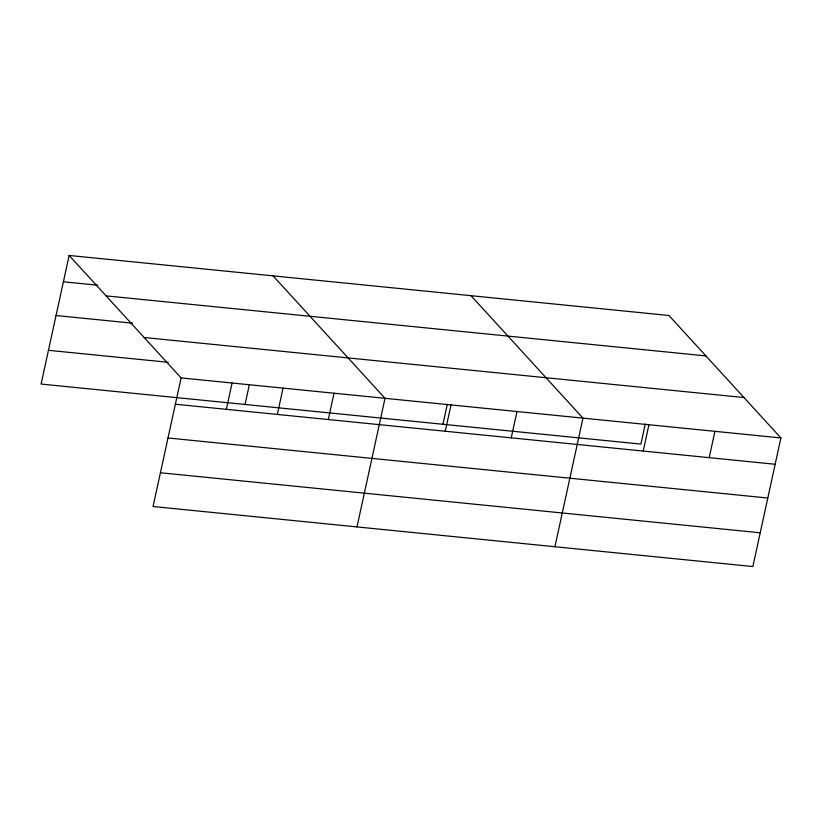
<?xml version="1.0" encoding="UTF-8"?>
<svg xmlns="http://www.w3.org/2000/svg" width="822" height="822" viewBox="0 0 822 822"><rect width="100%" height="100%" fill="white"/><g stroke="black" fill="none" stroke-linecap="round" stroke-linejoin="round"><path stroke-width="1.23" d="M69.14 255.457L181.097 377.915L153.056 506.506L752.86 566.543L780.9 437.941L668.944 315.494L69.14 255.457L41.1 384.059L640.903 444.086L645.27 424.09M226.338 409.335L232.081 383.011M245.038 404.465L249.395 384.47M277.322 414.432L283.056 388.118M328.307 419.539L334.04 393.214M356.984 526.923L385.025 398.321L273.068 275.873M442.966 424.275L447.332 404.28M445.267 431.242L451.011 404.927M511.243 437.849L516.987 411.534M554.922 546.733L582.962 418.131L471.006 295.684M643.205 451.052L648.938 424.738M709.181 457.659L714.924 431.345M63.397 281.782L97.818 285.224M106.079 295.869L705.893 355.905M56.04 315.525L132.517 323.18M144.148 337.503L743.951 397.54M48.457 350.306L168.274 362.297M181.097 377.915L780.9 437.941M175.353 404.229L775.156 464.266M167.996 437.982L767.799 498.019M160.413 472.753L760.216 532.79"/></g></svg>
